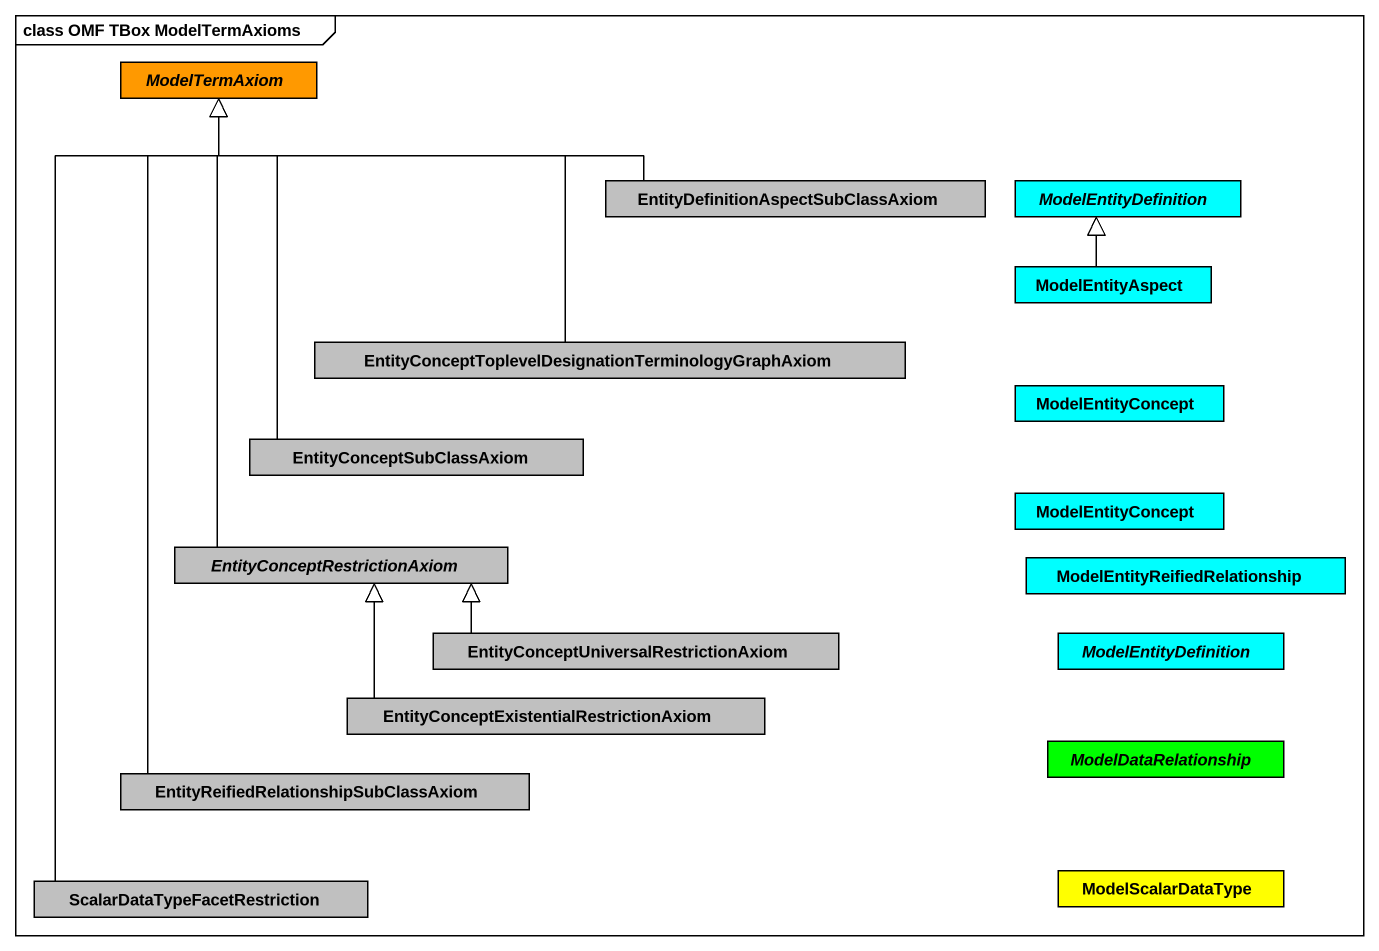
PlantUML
@startuml
mainframe class OMF TBox ModelTermAxioms
hide circle
hide empty members
abstract class ModelTermAxiom #FF9900
class "EntityDefinitionAspectSubClassAxiom" as EntityDefinitionAspectSubCla #C0C0C0
abstract class ModelEntityDefinition #00FFFF
class ModelEntityAspect #00FFFF
class "EntityConceptToplevelDesignationTerminologyGraphAxiom" as EntityConceptToplevelDesigna #C0C0C0
class ModelEntityConcept #00FFFF
class EntityConceptSubClassAxiom #C0C0C0
class "ModelEntityConcept" as ModelEntityConcept_2 #00FFFF
abstract class "EntityConceptRestrictionAxiom" as EntityConceptRestrictionAxio #C0C0C0
class "ModelEntityReifiedRelationship" as ModelEntityReifiedRelationsh #00FFFF
class "EntityConceptUniversalRestrictionAxiom" as EntityConceptUniversalRestri #C0C0C0
abstract class "ModelEntityDefinition" as ModelEntityDefinition_2 #00FFFF
class "EntityConceptExistentialRestrictionAxiom" as EntityConceptExistentialRest #C0C0C0
class "EntityReifiedRelationshipSubClassAxiom" as EntityReifiedRelationshipSub #C0C0C0
abstract class ModelDataRelationship #00FF00
class "ScalarDataTypeFacetRestriction" as ScalarDataTypeFacetRestricti #C0C0C0
class ModelScalarDataType #FFFF00
EntityDefinitionAspectSubCla -left-|> ModelTermAxiom
ModelEntityAspect -up-|> ModelEntityDefinition
EntityConceptToplevelDesigna -up-|> ModelTermAxiom
EntityConceptSubClassAxiom -up-|> ModelTermAxiom
EntityConceptRestrictionAxio -up-|> ModelTermAxiom
EntityConceptUniversalRestri -left-|> EntityConceptRestrictionAxio
EntityConceptExistentialRest -up-|> EntityConceptRestrictionAxio
EntityReifiedRelationshipSub -up-|> ModelTermAxiom
ScalarDataTypeFacetRestricti -up-|> ModelTermAxiom
@enduml
